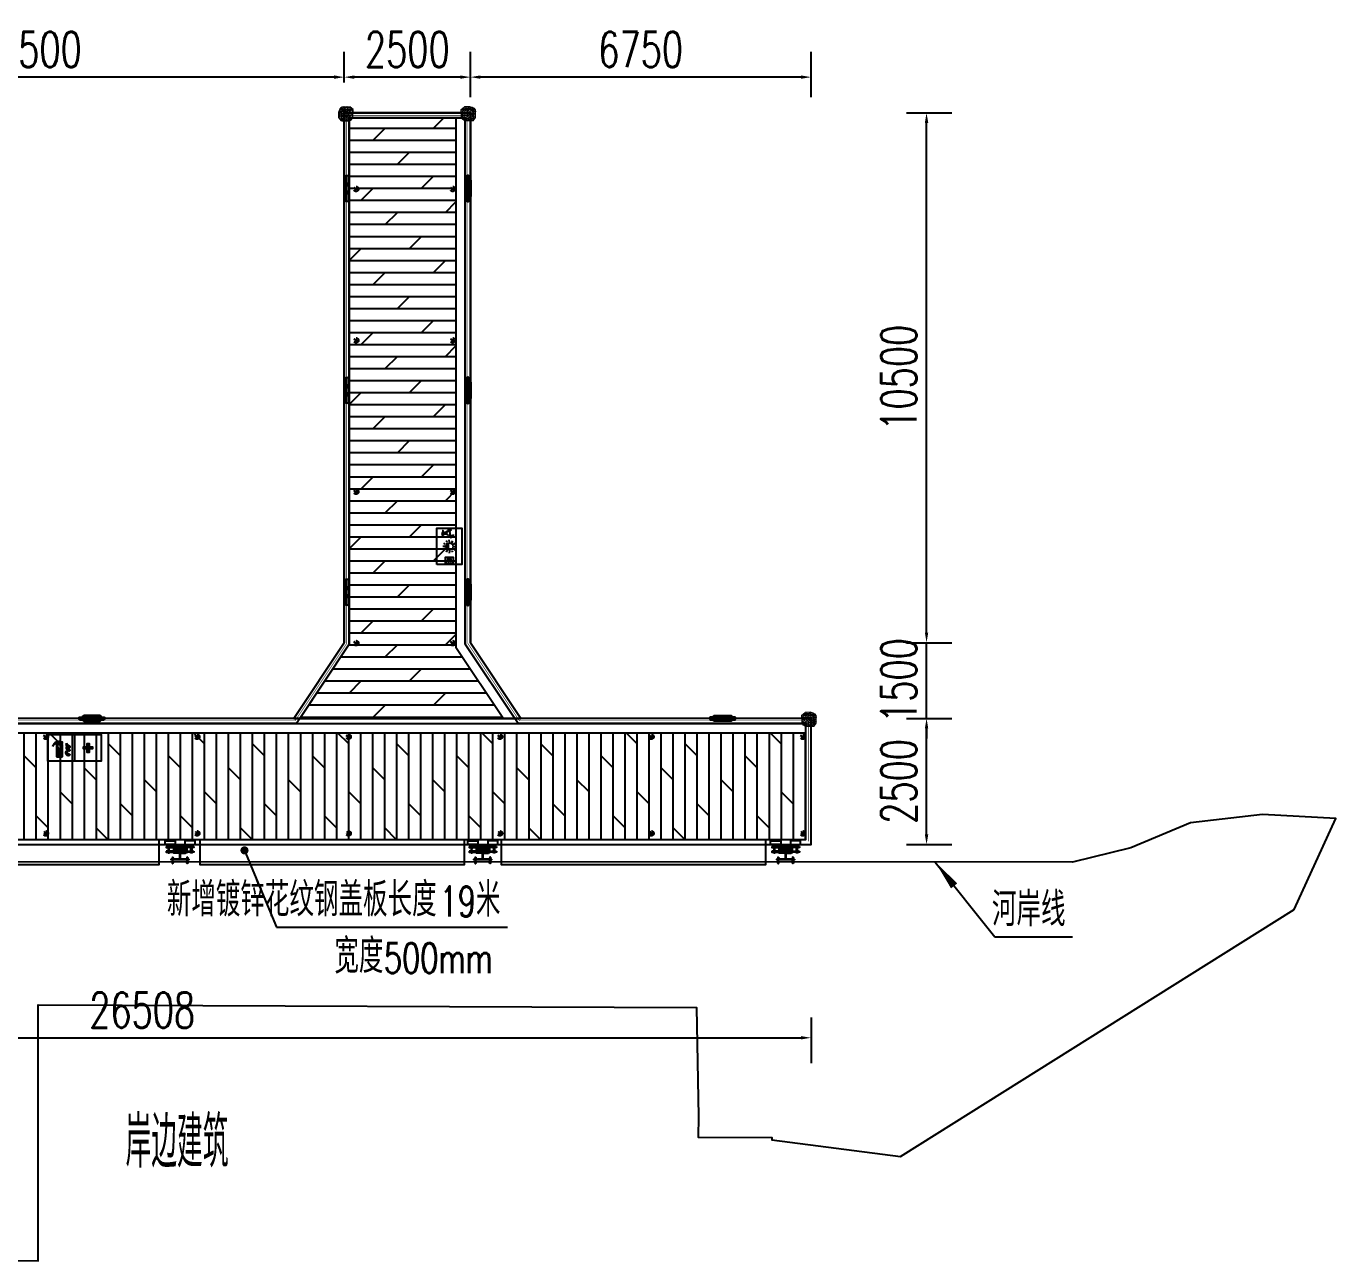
# Model space of a CAD drawing. Extents: x -89702 to 926017, y -610001 to -56924.
# Drawn here: x 728975 to 754926, y -328511 to -304045 of the extents above; entities that cross this region are included whole.
import ezdxf

# ---------------------------------------------------------------- set-up
doc = ezdxf.new("R2010")
doc.units = 0
doc.header["$LTSCALE"] = 10
doc.header["$MEASUREMENT"] = 0
doc.linetypes.add('ACAD_ISO14W100', pattern=[24, 12, -3, 0, -3, 0, -3, 0, -3])
doc.linetypes.add('CENTER', pattern=[2, 1.25, -0.25, 0.25, -0.25])
for name, color, linetype in [('CEN', 1, 'CENTER'), ('DIM_LEAD', 3, 'Continuous'), ('PUB_DIM', 3, 'Continuous'), ('PUB_TEXT', 7, 'Continuous'), ('STAIR', 2, 'Continuous'), ('SURFACE', 6, 'Continuous'), ('W- bollard系船栓', 4, 'Continuous'), ('W-ALUMINUM_FRAME铝架', 30, 'Continuous'), ('W-FLOAT_BOWL浮筒', 253, 'Continuous'), ('W-MOUNTING固定方式', 5, 'Continuous'), ('W-PLASTIC_RAILINGS塑木栏杆', 6, 'Continuous'), ('W-STEEL_FRAME钢架', 3, 'Continuous'), ('W-WOOD_FLOOR木地板', 30, 'Continuous')]:
    doc.layers.add(name, color=color, linetype=linetype)
doc.layers.add('护舷', color=40, linetype='Continuous', lineweight=15)
doc.layers.add('护角', color=8, linetype='Continuous', lineweight=9)
doc.styles.add('_TCH_DIM', font='SIMPLEX', dxfattribs={"bigfont": 'GBCBIG'})
doc.styles.get("Standard").update_dxf_attribs({"font": 'gbenor.shx', "bigfont": 'gbcbig.shx'})
doc.styles.add('STANDARD_T3', font='simplex.shx', dxfattribs={"width": 0.7, "bigfont": 'gbcbig.shx'})
doc.dimstyles.new('W&&200', dxfattribs={"dimtxt": 700, "dimasz": 200, "dimexe": 500, "dimexo": 600, "dimgap": 200, "dimtad": 1, "dimdec": 0, "dimzin": 0, "dimdsep": 46, "dimtxsty": 'STANDARD_T3', "dimcen": 0.09, "dimclrd": 1, "dimclre": 1, "dimclrt": 7, "dimazin": 2, "dimtfac": 1, "dimtdec": 0, "dimtix": 1, "dimtmove": 2, "dimatfit": 3, "dimfxl": 0, "dimtolj": 1, "dimtzin": 0, "dimarcsym": 0})
pattern_1 = [(315, (-2455400.198, 1604377.926), (5.612660076, 5.612660076), []), (45, (-2455400.198, 1604377.926), (-5.612660076, 5.612660076), [])]
pattern_2 = [(315, (-2455400.198, 1604287.926), (5.612660076, 5.612660076), []), (45, (-2455400.198, 1604287.926), (-5.612660076, 5.612660076), [])]

# ---------------------------------------------------------------- blocks, each defined once
blk = doc.blocks.new('A$C9549bc64')
h = blk.add_hatch(color=256)
h.dxf.hatch_style = 1
h.paths.add_polyline_path([(184, 336), (184, 86), (284, 86)])
h = blk.add_hatch(color=256)
h.dxf.hatch_style = 1
edge = h.paths.add_edge_path()
edge.add_arc((480, 392), 108, 196.2965, 205.0439)
edge.add_arc((468, 386), 94.8, 205.0439, 214.3785)
edge.add_arc((433, 362), 52.4, 214.3785, 254.5692)
edge.add_arc((412, 285), 27.9, 18.3701, 74.5692, ccw=False)
edge.add_arc((409, 284), 30.5, -13.9571, 18.3701, ccw=False)
edge.add_arc((424, 281), 15.7, 300.4508, 346.0429, ccw=False)
edge.add_arc((420, 286), 22.4, 267.3708, 300.4508, ccw=False)
edge.add_arc((421, 296), 32, 239.8196, 267.3708, ccw=False)
edge.add_arc((436, 323), 62.7, 222.4174, 239.8196, ccw=False)
edge.add_arc((440, 326), 67.5, 205.6516, 222.4174, ccw=False)
edge.add_arc((464, 337), 94.3, 195.8057, 205.6516, ccw=False)
edge.add_arc((487, 344), 119, 187.03, 195.8057, ccw=False)
edge.add_arc((411, 335), 41.8, 167.9085, 187.03, ccw=False)
edge.add_arc((450, 326), 81.4, 154.2372, 167.9085, ccw=False)
edge = h.paths.add_edge_path()
edge.add_arc((485, 328), 120, 200.7545, 208.5371)
edge.add_arc((430, 299), 57.4, 208.5371, 219.7756)
edge.add_arc((534, 385), 192, 219.7756, 225.0173)
edge.add_arc((472, 323), 105, 225.0173, 232.1063)
edge.add_arc((422, 259), 23.7, 232.1063, 271.1094)
edge.add_arc((423, 219), 16.8, 44.3519, 91.1094, ccw=False)
edge.add_arc((421, 217), 19.2, 22.6325, 44.3519, ccw=False)
edge.add_arc((425, 218), 15.1, -1.9435, 22.6325, ccw=False)
edge.add_arc((430, 218), 10.2, 330.8057, 358.0565, ccw=False)
edge.add_arc((417, 225), 24.9, 313.4434, 330.8057, ccw=False)
edge.add_arc((422, 221), 18.4, 267.3708, 313.4434, ccw=False)
edge.add_arc((422, 238), 35.4, 234.5633, 267.3708, ccw=False)
edge.add_arc((423, 238), 35.7, 222.2933, 234.5633, ccw=False)
edge.add_arc((504, 312), 146, 216.228, 222.2933, ccw=False)
edge.add_arc((446, 269), 73.8, 192.6367, 216.228, ccw=False)
edge.add_arc((459, 272), 86.8, 170.9128, 192.6367, ccw=False)
edge = h.paths.add_edge_path()
edge.add_arc((486, 244), 121, 196.1194, 209.7614)
edge.add_arc((481, 242), 116, 209.7614, 223.6848)
edge.add_arc((436, 198), 53.4, 223.6848, 259.6161)
edge.add_arc((424, 132), 14.3, 6.3261, 79.6161, ccw=False)
edge.add_arc((420, 131), 18.6, -17.8938, 6.3261, ccw=False)
edge.add_arc((421, 131), 17.6, 317.1511, 342.1062, ccw=False)
edge.add_arc((418, 133), 20.8, 291.8893, 317.1511, ccw=False)
edge.add_arc((411, 151), 40.2, 273.7787, 291.8893, ccw=False)
edge.add_arc((411, 151), 40, 248.9125, 273.7787, ccw=False)
edge.add_arc((412, 153), 42.5, 224.8175, 248.9125, ccw=False)
edge.add_arc((407, 148), 35.5, 208.2935, 224.8175, ccw=False)
edge.add_arc((515, 206), 158, 200.4817, 208.2935, ccw=False)
edge.add_arc((433, 176), 70.6, 177.3708, 200.4817, ccw=False)
edge.add_arc((454, 175), 91.3, 157.0783, 177.3708, ccw=False)
h = blk.add_hatch(color=1)
h.dxf.hatch_style = 1
h.paths.add_polyline_path([(780, 285), (780, 355), (820, 355), (820, 285), (890, 285), (890, 245), (820, 245), (820, 175), (780, 175), (780, 245), (710, 245), (710, 285)])
for p, q in [((0, 530), (1061, 530)), ((530, 530), (530, 0))]:
    blk.add_line(p, q)
for points in [[(0, 530), (1063, 530), (1063, 0), (0, 0)], [(184, 336), (284, 336), (284, 86), (184, 86)], [(217, 401), (252, 401), (252, 336), (217, 336)]]:
    blk.add_lwpolyline(points, close=True)
for points in [[(217, 380), (171, 380), (171, 360), (217, 360)], [(184, 336), (184, 86), (284, 86), (184, 336)], [(252, 360), (291, 360), (291, 380), (252, 380)], [(369, 210), (369, 210)]]:
    blk.add_lwpolyline(points)
for points in [[(376, 362, 0.038186), (382, 346, 0.040752), (390, 333, 0.177185), (419, 312, -0.250251), (438, 294, -0.141997), (439, 277, -0.201599), (432, 267, -0.14535), (419, 264, -0.120797), (405, 268, -0.076078), (390, 280, -0.073285), (379, 297, -0.042987), (373, 312, -0.03831), (370, 329, -0.083628), (370, 343, -0.059723), (376, 362)], [(373, 286, 0.033971), (380, 271, 0.049077), (386, 262, 0.022875), (398, 249, 0.030941), (408, 240, 0.171845), (423, 235, -0.206897), (435, 230, -0.095053), (439, 224, -0.107646), (440, 218, -0.119467), (439, 213, -0.075903), (434, 207, -0.203782), (421, 202, -0.144135), (402, 209, -0.05359), (396, 214, -0.026471), (386, 226, -0.103302), (374, 253, -0.095073), (373, 286)]]:
    blk.add_lwpolyline(points, format="xyb", close=True)
at = {"color": 1}
blk.add_lwpolyline([(780, 285), (780, 355), (820, 355), (820, 285), (890, 285), (890, 245), (820, 245), (820, 175), (780, 175), (780, 245), (710, 245), (710, 285)], close=True, dxfattribs=at)
blk.add_lwpolyline([(369, 210, 0.059595), (381, 184, 0.060827), (397, 161, 0.158077), (426, 146, -0.331154), (438, 133, -0.106074), (437, 125, -0.10932), (433, 119, -0.110674), (426, 114, -0.079187), (414, 111, -0.108927), (397, 114, -0.105524), (382, 123, -0.072225), (376, 131, -0.034099), (367, 151, -0.101184), (362, 179, -0.088775), (369, 210)], format="xyb")
for centre, radius, start, end in [((206, 276), 110, 108.7959, 170.8595), ((203, 251), 113, 106.3658, 158.3757)]:
    blk.add_arc(centre, radius, start, end)
blk = doc.blocks.new('A$C6f7a73f6')
blk.add_hatch(color=3).paths.add_polyline_path([(485, 384), (635, 384, 1)])
at = {"color": 5}
for p, q in [((228, 434), (240, 434)), ((228, 408), (240, 408)), ((228, 363), (240, 363)), ((228, 337), (240, 337)), ((293, 399), (305, 399)), ((293, 372), (305, 372))]:
    blk.add_line(p, q, dxfattribs=at)
at = {"color": 0, "linetype": 'ByBlock'}
blk.add_lwpolyline([(200, 634), (920, 634), (920, 134), (200, 134)], close=True, dxfattribs=at)
at = {"color": 7, "true_color": 0xffffff}
for points in [[(778, 503), (777, 511), (817, 525)], [(778, 503), (871, 504), (875, 512), (834, 522)], [(817, 529), (814, 505)], [(839, 502), (833, 530), (817, 529)], [(779, 406), (755, 384), (744, 359), (741, 347)], [(777, 349), (741, 347)], [(741, 335), (741, 339), (741, 347)], [(742, 319), (742, 323), (742, 331)], [(743, 302), (743, 307), (742, 315)], [(744, 290), (743, 294), (747, 299)], [(744, 290), (743, 298)], [(746, 335), (745, 339), (745, 347)], [(746, 319), (746, 323), (746, 331)], [(747, 303), (747, 307), (747, 315)], [(748, 290), (749, 347)], [(750, 335), (749, 339), (749, 347)], [(750, 319), (750, 323), (750, 331)], [(751, 303), (751, 307), (751, 315)], [(752, 291), (751, 299)], [(752, 291), (752, 295), (755, 299)], [(754, 335), (753, 339), (753, 348)], [(754, 319), (754, 323), (754, 331)], [(755, 303), (755, 307), (755, 315)], [(756, 291), (757, 348)], [(758, 340), (757, 344), (757, 348)], [(759, 319), (758, 323), (758, 336)], [(759, 303), (759, 307), (759, 315)], [(760, 291), (760, 299)], [(760, 291), (760, 299)], [(762, 340), (761, 344), (761, 348)], [(762, 324), (762, 328), (762, 336)], [(763, 303), (763, 308), (763, 320)], [(764, 291), (765, 348)], [(766, 340), (765, 344), (765, 348)], [(766, 324), (766, 328), (766, 336)], [(767, 308), (767, 312), (767, 320)], [(768, 291), (768, 296), (767, 304)], [(768, 291), (768, 296), (768, 300), (771, 304)], [(770, 340), (769, 344), (769, 348)], [(770, 324), (770, 328), (770, 336)], [(771, 308), (771, 312), (771, 320)], [(772, 292), (773, 349)], [(774, 340), (774, 345), (773, 349)], [(775, 324), (774, 328), (774, 336)], [(775, 308), (775, 312), (775, 320)], [(776, 292), (776, 296), (776, 304)], [(792, 374), (780, 369), (777, 357)], [(777, 357), (777, 349)], [(779, 406), (794, 419), (797, 435)], [(792, 374), (825, 367), (861, 373)], [(846, 441), (805, 439), (797, 435)], [(797, 435), (854, 438)], [(798, 431), (854, 434)], [(817, 440), (817, 456), (805, 456)], [(805, 439), (805, 456)], [(812, 468), (809, 456)], [(809, 456), (841, 457)], [(815, 489), (811, 484), (812, 476)], [(812, 476), (840, 478)], [(812, 468), (840, 470), (841, 457)], [(815, 489), (836, 486), (840, 482)], [(816, 468), (816, 477)], [(837, 453), (817, 456)], [(819, 501), (819, 489)], [(819, 489), (820, 477)], [(832, 485), (832, 477)], [(835, 502), (836, 486)], [(836, 469), (836, 478)], [(845, 454), (841, 457), (837, 453)], [(837, 453), (838, 441)], [(840, 478), (840, 482)], [(846, 441), (845, 454)], [(846, 441), (854, 438)], [(855, 418), (854, 438)], [(855, 418), (860, 406), (872, 402)], [(878, 358), (874, 370), (861, 373)], [(872, 402), (880, 403)], [(892, 411), (891, 358), (878, 358)], [(881, 394), (882, 374), (878, 358)], [(880, 411), (881, 394)], [(892, 411), (880, 411)], [(881, 394), (893, 395)], [(882, 374), (894, 375)], [(890, 366), (915, 364)], [(892, 403), (913, 404)], [(896, 403), (898, 367)], [(897, 399), (917, 400)], [(898, 371), (918, 368)], [(913, 404), (915, 364)], [(917, 400), (918, 368)]]:
    blk.add_lwpolyline(points, dxfattribs=at)
blk.add_lwpolyline([(200, 459), (350, 459), (350, 309), (200, 309)], close=True)
at = {"color": 6}
for points in [[(466, 384), (430, 386)], [(477, 338), (446, 320)], [(478, 432), (450, 450)], [(512, 466), (494, 496)], [(514, 304), (496, 272)], [(559, 288), (560, 256)], [(561, 480), (560, 516)], [(606, 468), (624, 496)], [(608, 302), (626, 272)], [(642, 336), (674, 318)], [(643, 430), (674, 448)], [(654, 384), (690, 386)]]:
    blk.add_lwpolyline(points, dxfattribs=at)
at = {"color": 5}
for centre, radius in [((311, 385), 31), ((325, 385), 6)]:
    blk.add_circle(centre, radius, dxfattribs=at)
at = {"color": 6}
blk.add_circle((560, 384), 75, dxfattribs=at)
at = {"color": 5}
for centre, start, end in [((234, 434), 0, 180), ((234, 408), 180, 0), ((234, 363), 0, 180), ((234, 337), 180, 0), ((299, 399), 0, 180), ((299, 372), 180, 0)]:
    blk.add_arc(centre, 6, start, end, dxfattribs=at)
blk = doc.blocks.new('$matou$00000081')
at = {"elevation": 0}
for points in [[(115, -13, 1.151757), (115, 13), (-115, 13, 1.151757), (-115, -13), (115, -13)], [(-96, 13, -0.182727), (-80, 28), (81, 28, -0.182727), (97, 13)], [(97, -13, -0.182727), (81, -28), (-80, -28, -0.182727), (-96, -13, -0.127039)]]:
    blk.add_lwpolyline(points, format="xyb", dxfattribs=at)
for centre, radius in [((-39, 0, 0), 10.9), ((-39, 0, 0), 7.27), ((40, 0, 0), 10.9), ((40, 0, 0), 7.27)]:
    blk.add_circle(centre, radius)
blk = doc.blocks.new('ZFQ')
at = {"layer": 'W-WOOD_FLOOR木地板'}
h = blk.add_hatch(dxfattribs=at)
h.set_pattern_fill('DOLMIT', color=256, scale=300)
h.set_pattern_definition([(0, (-1737049.58, -2606807.6), (0, 238.122618), []), (45, (-1737049.6, -2606807.6), (-476.24491, 476.24491), [336.75638, -673.512])])
h.paths.add_polyline_path([(965, 11900), (-1150, 11900), (-1150, 1470), (-2130, 0), (1907, 0), (965, 1414)])
at = {"layer": 'W-ALUMINUM_FRAME铝架', "color": 0}
for points in [[(965, 11900), (965, 1414), (1907, 0)], [(1150, 11900), (1150, 1470), (2130, 0)]]:
    blk.add_lwpolyline(points, dxfattribs=at)
at = {"layer": 'W-STEEL_FRAME钢架'}
for points in [[(-2250, 0), (-1250, 1500), (-1250, 12000), (1250, 12000), (1250, 1500), (2250, 0)], [(-2130, 0), (-1150, 1470), (-1150, 11900), (1150, 11900), (1150, 1470), (2130, 0)]]:
    blk.add_lwpolyline(points, close=True, dxfattribs=at)
at = {"layer": 'W- bollard系船栓', "xscale": 2}
for p, yscale, rotation in [((-1200, 10500, 0), -2, 89.99999999999993), ((1200, 10500, 0), 2, 90.00000000000006), ((-1200, 6500, 0), -2, 89.99999999999993), ((1200, 6500, 0), 2, 90.00000000000006), ((-1200, 2500, 0), -2, 89.99999999999993), ((1200, 2500, 0), 2, 90.00000000000006)]:
    blk.add_blockref('$matou$00000081', p, dxfattribs=dict(at, yscale=yscale, rotation=rotation))
at = {"layer": 'W-STEEL_FRAME钢架', "rotation": 90}
blk.add_blockref('A$C6f7a73f6', (1218, 2846), dxfattribs=at)
blk = doc.blocks.new('*D2386')
at = {"layer": 'Defpoints', "color": 0, "transparency": 16777216}
for p in [(737777, -305055), (737777, -316262), (744527, -317762)]:
    blk.add_point(p, dxfattribs=at)
at = {"layer": 'W-STEEL_FRAME钢架', "color": 1, "lineweight": -2, "transparency": 16777216}
for p, q in [((737777, -305455), (737777, -304555)), ((744527, -305455), (744527, -304555)), ((744327, -305055), (737977, -305055))]:
    blk.add_line(p, q, dxfattribs=at)
at = {"layer": 'W-STEEL_FRAME钢架', "color": 1, "transparency": 16777216}
for points in [[(737977, -305021), (737977, -305088), (737777, -305055)], [(744327, -305021), (744327, -305088), (744527, -305055)]]:
    blk.add_solid(points, dxfattribs=at)
at = {"layer": 'W-STEEL_FRAME钢架', "color": 7, "transparency": 16777216, "insert": (741152, -304505), "char_height": 700, "attachment_point": 5, "style": 'STANDARD_T3'}
blk.add_mtext('\\A1;6750', dxfattribs=at)
blk = doc.blocks.new('*D2387')
at = {"layer": 'Defpoints', "color": 0, "transparency": 16777216}
for p in [(735277, -305055), (735277, -305762), (737777, -316262)]:
    blk.add_point(p, dxfattribs=at)
at = {"layer": 'W-STEEL_FRAME钢架', "color": 1, "lineweight": -2, "transparency": 16777216}
for p, q in [((735277, -305162), (735277, -304555)), ((737777, -305455), (737777, -304555)), ((737577, -305055), (735477, -305055))]:
    blk.add_line(p, q, dxfattribs=at)
at = {"layer": 'W-STEEL_FRAME钢架', "color": 1, "transparency": 16777216}
for points in [[(735477, -305021), (735477, -305088), (735277, -305055)], [(737577, -305021), (737577, -305088), (737777, -305055)]]:
    blk.add_solid(points, dxfattribs=at)
at = {"layer": 'W-STEEL_FRAME钢架', "color": 7, "transparency": 16777216, "insert": (736527, -304505), "char_height": 700, "attachment_point": 5, "style": 'STANDARD_T3'}
blk.add_mtext('\\A1;2500', dxfattribs=at)
blk = doc.blocks.new('*D2388')
at = {"layer": 'Defpoints', "color": 0, "transparency": 16777216}
for p in [(722777, -305055), (722777, -305762), (735277, -305762)]:
    blk.add_point(p, dxfattribs=at)
at = {"layer": 'W-STEEL_FRAME钢架', "color": 1, "lineweight": -2, "transparency": 16777216}
for p, q in [((722777, -305162), (722777, -304555)), ((735277, -305162), (735277, -304555)), ((735077, -305055), (722977, -305055))]:
    blk.add_line(p, q, dxfattribs=at)
at = {"layer": 'W-STEEL_FRAME钢架', "color": 1, "transparency": 16777216}
for points in [[(722977, -305021), (722977, -305088), (722777, -305055)], [(735077, -305021), (735077, -305088), (735277, -305055)]]:
    blk.add_solid(points, dxfattribs=at)
at = {"layer": 'W-STEEL_FRAME钢架', "color": 7, "transparency": 16777216, "insert": (729027, -304505), "char_height": 700, "attachment_point": 5, "style": 'STANDARD_T3'}
blk.add_mtext('\\A1;12500', dxfattribs=at)
blk = doc.blocks.new('HW200a')
at = {"layer": 'W-STEEL_FRAME钢架'}
blk.add_lwpolyline([(-1440883, 1205965), (-1440803, 1205965), (-1440803, 1205953), (-1441003, 1205953), (-1441003, 1205965), (-1440923, 1205965, 0.414214), (-1440907, 1205981), (-1440907, 1206125, 0.414214), (-1440923, 1206141), (-1441003, 1206141), (-1441003, 1206153), (-1440803, 1206153), (-1440803, 1206141), (-1440883, 1206141, 0.414214), (-1440899, 1206125), (-1440899, 1205981, 0.414214)], format="xyb", close=True, dxfattribs=at)
blk = doc.blocks.new('NY-M12')
for p, q in [((-1, 0), (0, -2)), ((0, 0), (1, -2))]:
    blk.add_line(p, q)
blk.add_lwpolyline([(11, 0), (-11, 0), (-11, -2), (11, -2)], close=True)
blk = doc.blocks.new('$matou$00000104')
for p, q in [((-61, 6, 0), (-62, 5, 0)), ((-62, -5, 0), (-62, 5, 0)), ((-61, 6, 0), (-57, 5, 0)), ((-61, -6, 0), (-61, 6, 0)), ((-57, 7, 0), (-57, 5, 0)), ((-40, 7, 0), (-54, 9, 0)), ((-47, 1, 0), (-52, 1, 0)), ((-46, 0, 0), (-46, 0, 0)), ((-39, 6, 0), (-40, 7, 0)), ((-40, 5, 0), (-40, 7, 0)), ((-39, 5, 0), (-40, 5, 0)), ((-39, -6, 0), (-39, 6, 0)), ((-37, 7, 0), (-38, 7, 0)), ((-36, -6, 0), (-36, 6, 0)), ((-36, 6, 0), (19, 6, 0)), ((19, 6, 0), (19, 6, 0)), ((19, 6, 0), (19, 6, 0)), ((19, -5, 0), (19, 6, 0)), ((20, 5, 0), (19, 6, 0)), ((19, -6, 0), (19, 6, 0)), ((19, -5, 0), (20, 5, 0)), ((21, 6, 0), (20, 5, 0)), ((20, -4, 0), (21, 4, 0)), ((21, 6, 0), (21, 6, 0)), ((22, 5, 0), (21, 6, 0)), ((21, -5, 0), (22, 5, 0)), ((23, 6, 0), (22, 5, 0)), ((22, -4, 0), (23, 4, 0)), ((23, 6, 0), (23, 6, 0)), ((24, 5, 0), (23, 6, 0)), ((23, -5, 0), (24, 5, 0)), ((25, 6, 0), (24, 5, 0)), ((24, -4, 0), (25, 4, 0)), ((26, 5, 0), (25, 6, 0)), ((25, 6, 0), (25, 6, 0)), ((25, -5, 0), (26, 5, 0)), ((27, 6, 0), (26, 5, 0)), ((26, -4, 0), (26, 4, 0)), ((27, 6, 0), (27, 6, 0)), ((27, 5, 0), (27, 6, 0)), ((27, -5, 0), (28, 5, 0)), ((29, 6, 0), (28, 6, 0)), ((28, 6, 0), (28, 5, 0)), ((28, -5, 0), (29, 5, 0)), ((28, -4, 0), (28, 4, 0)), ((29, 5, 0), (29, 6, 0)), ((30, 6, 0), (30, 6, 0)), ((30, 6, 0), (30, 5, 0)), ((31, 5, 0), (30, 6, 0)), ((30, -5, 0), (31, 5, 0)), ((30, -4, 0), (30, 4, 0)), ((32, 6, 0), (31, 5, 0)), ((31, -4, 0), (32, 4, 0)), ((32, 6, 0), (32, 6, 0)), ((33, 5, 0), (32, 6, 0)), ((32, -5, 0), (33, 5, 0)), ((34, 6, 0), (33, 5, 0)), ((33, -4, 0), (34, 4, 0)), ((34, 6, 0), (34, 6, 0)), ((35, 5, 0), (34, 6, 0)), ((34, -5, 0), (35, 5, 0)), ((36, 6, 0), (35, 5, 0)), ((35, -4, 0), (36, 4, 0)), ((36, 15, 0), (40, 15, 0)), ((36, -15, 0), (36, 15, 0)), ((36, 6, 0), (36, 6, 0)), ((36, 5, 0), (36, 6, 0)), ((36, -5, 0), (37, 5, 0)), ((37, 6, 0), (37, 5, 0)), ((38, 6, 0), (37, 6, 0)), ((37, -4, 0), (37, 4, 0)), ((38, 5, 0), (38, 6, 0)), ((38, -5, 0), (38, 5, 0)), ((39, 6, 0), (39, 6, 0)), ((39, 6, 0), (39, 5, 0)), ((40, 5, 0), (39, 6, 0)), ((39, -4, 0), (39, 4, 0)), ((39, -5, 0), (40, 3, 0)), ((40, 15, 0), (40, -15, 0)), ((48, 10, 0), (42, 10, 0)), ((42, -10, 0), (42, 10, 0)), ((48, 5, 0), (42, 5, 0)), ((48, 10, 0), (49, 9, 0)), ((49, -9, 0), (49, 9, 0)), ((50, 6, 0), (49, 5, 0)), ((49, -4, 0), (50, 4, 0)), ((51, 5, 0), (50, 6, 0)), ((50, 6, 0), (50, 6, 0)), ((50, -5, 0), (51, 5, 0)), ((52, 6, 0), (51, 5, 0)), ((51, -4, 0), (52, 4, 0)), ((52, 6, 0), (52, 6, 0)), ((53, 5, 0), (52, 6, 0)), ((52, -5, 0), (53, 5, 0)), ((54, 6, 0), (53, 5, 0)), ((53, -4, 0), (53, 4, 0)), ((54, 5, 0), (54, 6, 0)), ((54, 6, 0), (54, 6, 0)), ((54, -5, 0), (55, 5, 0)), ((56, 6, 0), (55, 6, 0)), ((55, 6, 0), (55, 5, 0)), ((55, -5, 0), (56, 5, 0)), ((55, -4, 0), (55, 4, 0)), ((57, 6, 0), (56, 5, 0)), ((56, 5, 0), (56, 6, 0)), ((58, 5, 0), (57, 6, 0)), ((57, 6, 0), (57, 6, 0)), ((57, -5, 0), (58, 5, 0)), ((57, -4, 0), (57, 4, 0)), ((59, 5, 0), (58, 5, 0)), ((58, -6, 0), (58, 0, 0)), ((59, 5, 0), (59, 5, 0)), ((59, -5, 0), (59, 5, 0)), ((-61, -6, 0), (-62, -5, 0)), ((-61, -6, 0), (-57, -5, 0)), ((-57, -7, 0), (-57, -5, 0)), ((-40, -7, 0), (-54, -9, 0)), ((-47, -1, 0), (-52, -1, 0)), ((-39, -5, 0), (-40, -5, 0)), ((-40, -5, 0), (-40, -7, 0)), ((-39, -6, 0), (-40, -7, 0)), ((-37, -7, 0), (-38, -7, 0)), ((18, -6, 0), (-36, -6, 0)), ((19, -6, 0), (18, -6, 0)), ((19, -5, 0), (19, -6, 0)), ((21, -5, 0), (20, -6, 0)), ((20, -6, 0), (20, -5, 0)), ((20, -6, 0), (20, -6, 0)), ((22, -6, 0), (21, -5, 0)), ((23, -5, 0), (22, -6, 0)), ((22, -6, 0), (22, -6, 0)), ((24, -6, 0), (23, -5, 0)), ((25, -5, 0), (24, -6, 0)), ((24, -6, 0), (24, -6, 0)), ((26, -6, 0), (25, -5, 0)), ((26, -5, 0), (26, -6, 0)), ((26, -6, 0), (26, -6, 0)), ((27, -6, 0), (27, -5, 0)), ((28, -6, 0), (27, -6, 0)), ((28, -5, 0), (28, -6, 0)), ((30, -5, 0), (29, -6, 0)), ((29, -6, 0), (29, -5, 0)), ((29, -6, 0), (29, -6, 0)), ((31, -6, 0), (30, -5, 0)), ((32, -5, 0), (31, -6, 0)), ((31, -6, 0), (31, -6, 0)), ((33, -6, 0), (32, -5, 0)), ((34, -5, 0), (33, -6, 0)), ((33, -6, 0), (33, -6, 0)), ((35, -6, 0), (34, -5, 0)), ((36, -5, 0), (35, -6, 0)), ((35, -6, 0), (35, -6, 0)), ((37, -6, 0), (36, -5, 0)), ((40, -15, 0), (36, -15, 0)), ((37, -5, 0), (37, -6, 0)), ((37, -6, 0), (37, -6, 0)), ((38, -6, 0), (38, -5, 0)), ((39, -6, 0), (38, -6, 0)), ((39, -5, 0), (39, -6, 0)), ((40, -6, 0), (40, -5, 0)), ((48, -5, 0), (42, -5, 0)), ((48, -10, 0), (42, -10, 0)), ((48, -10, 0), (49, -9, 0)), ((50, -5, 0), (49, -6, 0)), ((51, -6, 0), (50, -5, 0)), ((52, -5, 0), (51, -6, 0)), ((51, -6, 0), (51, -6, 0)), ((53, -6, 0), (52, -5, 0)), ((53, -5, 0), (53, -6, 0)), ((53, -6, 0), (53, -6, 0)), ((54, -6, 0), (54, -5, 0)), ((55, -6, 0), (54, -6, 0)), ((55, -5, 0), (55, -6, 0)), ((56, -6, 0), (56, -5, 0)), ((57, -5, 0), (56, -6, 0)), ((56, -6, 0), (56, -6, 0)), ((58, -6, 0), (57, -5, 0)), ((58, -6, 0), (59, -5, 0))]:
    blk.add_line(p, q)
at = {"extrusion": (0, 0, -1)}
for centre, major_axis, start_param, end_param in [((-54, 7, 0), (-1.71, 1.71), 5.497787, 7.253749), ((-52, 5, 0), (-3.21, 3.21), 3.926991, 5.497787), ((-54, 6, 0), (-0.445, 0.445), 4.712389, 10.995574), ((-47, 0, 0), (0.343, 0.343), -0.785398, 0.785398), ((-47, 0, 0), (0.343, 0.343), -0.785398, 0.785398), ((-38, 6, 0), (0.343, 0.343), 3.926991, 5.497787), ((-37, 6, 0), (0.343, 0.343), -0.785398, 0.785398), ((20, 5, 0), (0.129, 0.129), 1.308997, 3.403392), ((22, 5, 0), (0.129, 0.129), 1.308997, 3.403392), ((24, 5, 0), (0.129, 0.129), 1.308997, 3.403392), ((26, 5, 0), (-0.129, 0.129), 2.879793, 4.974188), ((28, 5, 0), (-0.129, 0.129), 2.879793, 4.974188), ((29, 5, 0), (0.129, 0.129), 1.308997, 3.403392), ((31, 5, 0), (0.129, 0.129), 1.308997, 3.403392), ((33, 5, 0), (-0.129, 0.129), 2.879793, 4.974188), ((35, 5, 0), (-0.129, 0.129), 2.879793, 4.974188), ((37, 5, 0), (-0.129, 0.129), 2.879793, 4.974188), ((38, 5, 0), (-0.129, 0.129), 2.879793, 4.974188), ((45, 8, 0), (-2.94, 2.94), 1.732823, 2.979566), ((31, 0, 0), (12.8, 12.8), 0.489975, 1.080822), ((51, 5, 0), (0.129, 0.129), 1.308997, 3.403392), ((53, 5, 0), (-0.129, 0.129), 2.879793, 4.974188), ((55, 5, 0), (-0.129, 0.129), 2.879793, 4.974188), ((56, 5, 0), (-0.129, 0.129), 2.879793, 4.974188), ((58, 5, 0), (0.129, 0.129), 1.308997, 3.403392), ((-52, -5, 0), (-3.21, 3.21), 5.497787, 7.068583), ((-54, -7, 0), (1.71, 1.71), 2.171029, 3.926991), ((-54, -6, 0), (0.445, 0.445), 3.141593, 9.424778), ((-47, 0, 0), (-0.343, 0.343), 2.356194, 3.926991), ((-38, -6, 0), (0.343, 0.343), 2.356194, 3.926991), ((-37, -6, 0), (-0.343, 0.343), 2.356194, 3.926991), ((19, -5, 0), (-0.129, 0.129), 6.021386, 8.115781), ((21, -5, 0), (0.129, 0.129), 4.45059, 6.544985), ((23, -5, 0), (0.129, 0.129), 4.45059, 6.544985), ((25, -5, 0), (-0.129, 0.129), 6.021386, 8.115781), ((27, -5, 0), (-0.129, 0.129), 6.021386, 8.115781), ((28, -5, 0), (-0.129, 0.129), 6.021386, 8.115781), ((30, -5, 0), (0.129, 0.129), 4.45059, 6.544985), ((32, -5, 0), (0.129, 0.129), 4.45059, 6.544985), ((34, -5, 0), (-0.129, 0.129), 6.021386, 8.115781), ((36, -5, 0), (-0.129, 0.129), 6.021386, 8.115781), ((38, -5, 0), (-0.129, 0.129), 6.021386, 8.115781), ((39, -5, 0), (0.129, 0.129), 4.45059, 6.544985), ((45, -8, 0), (2.94, 2.94), 0.162027, 1.40877), ((50, -5, 0), (0.129, 0.129), 4.45059, 6.544985), ((52, -5, 0), (0.129, 0.129), 4.45059, 6.544985), ((54, -5, 0), (-0.129, 0.129), 6.021386, 8.115781), ((55, -5, 0), (-0.129, 0.129), 6.021386, 8.115781), ((57, -5, 0), (0.129, 0.129), 4.45059, 6.544985)]:
    blk.add_ellipse(centre, major_axis=major_axis, ratio=1, start_param=start_param, end_param=end_param, dxfattribs=at)
for centre in [(-50, 5, 0), (-50, -5, 0)]:
    blk.add_ellipse(centre, major_axis=(0.445, 0.445), ratio=1, dxfattribs=at)
at = {"layer": 'CEN'}
blk.add_line((-66, 0, 0), (66, 0, 0), dxfattribs=at)
at = {"extrusion": (0, 0, -1), "xscale": 1.01056896011507, "yscale": 1.01056896011507, "zscale": -1.010568960117647, "rotation": 90.00000229450367}
blk.add_blockref('NY-M12', (-42, 0, 0), dxfattribs=at)
blk = doc.blocks.new('A$C73597c6a')
h = blk.add_hatch()
h.set_pattern_fill('ANSI37', color=256, scale=5, angle=-90)
h.set_pattern_definition(pattern_1)
h.paths.add_polyline_path([(190, 358, 0.414214), (185, 353), (185, 338), (250, 338), (250, 344), (280, 344), (280, 353, 0.414214), (275, 358)])
h.paths.add_polyline_path([(275, 298, 0.414214), (280, 303), (280, 310), (250, 310), (250, 317), (185, 317), (185, 303, 0.414214), (190, 298)])
h = blk.add_hatch()
h.set_pattern_fill('ANSI37', color=256, scale=5, angle=-90)
h.set_pattern_definition(pattern_2)
h.paths.add_polyline_path([(190, 268, 0.414214), (185, 263), (185, 248), (250, 248), (250, 254), (280, 254), (280, 263, 0.414214), (275, 268)])
h.paths.add_polyline_path([(275, 208, 0.414214), (280, 213), (280, 220), (250, 220), (250, 227), (185, 227), (185, 213, 0.414214), (190, 208)])
h = blk.add_hatch()
h.set_pattern_fill('ANSI37', color=256, scale=5, angle=-90)
h.set_pattern_definition(pattern_1)
h.paths.add_polyline_path([(319, 358, 0.414214), (314, 353), (314, 344), (344, 344), (344, 338), (409, 338), (409, 353, 0.414214), (404, 358)])
h.paths.add_polyline_path([(404, 298, 0.414214), (409, 303), (409, 317), (344, 317), (344, 310), (314, 310), (314, 303, 0.414214), (319, 298)])
h = blk.add_hatch()
h.set_pattern_fill('ANSI37', color=256, scale=5, angle=-90)
h.set_pattern_definition(pattern_2)
h.paths.add_polyline_path([(319, 268, 0.414214), (314, 263), (314, 254), (344, 254), (344, 248), (409, 248), (409, 263, 0.414214), (404, 268)])
h.paths.add_polyline_path([(404, 208, 0.414214), (409, 213), (409, 227), (344, 227), (344, 220), (314, 220), (314, 213, 0.414214), (319, 208)])
for p, q in [((65, 336), (49, 336)), ((65, 319), (49, 319)), ((80, 336), (96, 336)), ((80, 319), (96, 319)), ((514, 336), (498, 336)), ((514, 319), (498, 319)), ((529, 336), (544, 336)), ((529, 319), (544, 319)), ((65, 246), (49, 246)), ((65, 229), (49, 229)), ((80, 246), (96, 246)), ((80, 229), (96, 229)), ((514, 246), (498, 246)), ((514, 229), (498, 229)), ((529, 246), (544, 246)), ((529, 229), (544, 229))]:
    blk.add_line(p, q)
for points in [[(200, 454), (200, 377), (0, 377), (0, 454)], [(25, 338), (25, 316), (255, 316), (255, 338)], [(64, 310), (51, 310), (49, 311), (49, 344), (51, 345), (64, 345), (65, 344), (65, 311)], [(65, 377), (65, 212), (80, 212), (80, 377)], [(81, 310), (94, 310), (96, 311), (96, 344), (94, 345), (81, 345), (80, 344), (80, 311)], [(165, 377), (165, 212), (180, 212), (180, 377)], [(250, 338), (250, 317), (185, 317), (185, 338)], [(280, 344), (280, 310), (250, 310), (250, 344)], [(314, 344), (314, 310), (344, 310), (344, 344)], [(569, 338), (569, 316), (339, 316), (339, 338)], [(344, 338), (344, 317), (409, 317), (409, 338)], [(394, 454), (394, 377), (594, 377), (594, 454)], [(429, 377), (429, 212), (414, 212), (414, 377)], [(512, 310), (500, 310), (498, 311), (498, 344), (500, 345), (512, 345), (514, 344), (514, 311)], [(529, 377), (529, 212), (514, 212), (514, 377)], [(530, 310), (543, 310), (544, 311), (544, 344), (543, 345), (530, 345), (529, 344), (529, 311)], [(25, 248), (25, 226), (255, 226), (255, 248)], [(64, 220), (51, 220), (49, 221), (49, 254), (51, 255), (64, 255), (65, 254), (65, 221)], [(81, 220), (94, 220), (96, 221), (96, 254), (94, 255), (81, 255), (80, 254), (80, 221)], [(471, 85), (471, 75), (121, 75), (121, 85)], [(250, 248), (250, 227), (185, 227), (185, 248)], [(280, 254), (280, 220), (250, 220), (250, 254)], [(314, 254), (314, 220), (344, 220), (344, 254)], [(569, 248), (569, 226), (339, 226), (339, 248)], [(344, 248), (344, 227), (409, 227), (409, 248)], [(512, 220), (500, 220), (498, 221), (498, 254), (500, 255), (512, 255), (514, 254), (514, 221)], [(530, 220), (543, 220), (544, 221), (544, 254), (543, 255), (530, 255), (529, 254), (529, 221)]]:
    blk.add_lwpolyline(points, close=True)
for points in [[(280, 353), (280, 303, -0.414214), (275, 298), (190, 298, -0.414214), (185, 303), (185, 353, -0.414214), (190, 358), (275, 358, -0.414214)], [(280, 263), (280, 213, -0.414214), (275, 208), (190, 208, -0.414214), (185, 213), (185, 263, -0.414214), (190, 268), (275, 268, -0.414214)], [(314, 353), (314, 303, 0.414214), (319, 298), (404, 298, 0.414214), (409, 303), (409, 353, 0.414214), (404, 358), (319, 358, 0.414214)], [(314, 263), (314, 213, 0.414214), (319, 208), (404, 208, 0.414214), (409, 213), (409, 263, 0.414214), (404, 268), (319, 268, 0.414214)]]:
    blk.add_lwpolyline(points, format="xyb", close=True)
for centre, radius, start, end in [((57, 341), 7.29, 143.1301, 216.8699), ((76, 327), 27, 161.0662, 198.9338), ((57, 314), 7.29, 143.1301, 216.8699), ((58, 341), 7.29, 323.1301, 36.8699), ((38, 327), 27, 341.0662, 18.9338), ((58, 314), 7.29, 323.1301, 36.8699), ((87, 341), 7.29, 143.1301, 216.8699), ((107, 327), 27, 161.0662, 198.9338), ((87, 314), 7.29, 143.1301, 216.8699), ((88, 341), 7.29, 323.1301, 36.8699), ((69, 327), 27, 341.0662, 18.9338), ((88, 314), 7.29, 323.1301, 36.8699), ((505, 341), 7.29, 143.1301, 216.8699), ((525, 327), 27, 161.0662, 198.9338), ((505, 314), 7.29, 143.1301, 216.8699), ((506, 341), 7.29, 323.1301, 36.8699), ((487, 327), 27, 341.0662, 18.9338), ((506, 314), 7.29, 323.1301, 36.8699), ((536, 341), 7.29, 143.1301, 216.8699), ((556, 327), 27, 161.0662, 198.9338), ((536, 314), 7.29, 143.1301, 216.8699), ((537, 341), 7.29, 323.1301, 36.8699), ((517, 327), 27, 341.0662, 18.9338), ((537, 314), 7.29, 323.1301, 36.8699), ((57, 251), 7.29, 143.1301, 216.8699), ((76, 237), 27, 161.0662, 198.9338), ((57, 224), 7.29, 143.1301, 216.8699), ((58, 251), 7.29, 323.1301, 36.8699), ((38, 237), 27, 341.0662, 18.9338), ((58, 224), 7.29, 323.1301, 36.8699), ((87, 251), 7.29, 143.1301, 216.8699), ((107, 237), 27, 161.0662, 198.9338), ((87, 224), 7.29, 143.1301, 216.8699), ((88, 251), 7.29, 323.1301, 36.8699), ((69, 237), 27, 341.0662, 18.9338), ((88, 224), 7.29, 323.1301, 36.8699), ((505, 251), 7.29, 143.1301, 216.8699), ((525, 237), 27, 161.0662, 198.9338), ((505, 224), 7.29, 143.1301, 216.8699), ((506, 251), 7.29, 323.1301, 36.8699), ((487, 237), 27, 341.0662, 18.9338), ((506, 224), 7.29, 323.1301, 36.8699), ((536, 251), 7.29, 143.1301, 216.8699), ((556, 237), 27, 161.0662, 198.9338), ((536, 224), 7.29, 143.1301, 216.8699), ((537, 251), 7.29, 323.1301, 36.8699), ((517, 237), 27, 341.0662, 18.9338), ((537, 224), 7.29, 323.1301, 36.8699)]:
    blk.add_arc(centre, radius, start, end)
at = {"yscale": -1, "rotation": 89.99999999999999}
blk.add_blockref('$matou$00000104', (151, 66, 0), dxfattribs=at)
at = {"rotation": 89.99999999999999}
blk.add_blockref('$matou$00000104', (441, 66, 0), dxfattribs=at)
at = {"layer": 'W-STEEL_FRAME钢架', "rotation": 180}
blk.add_blockref('HW200a', (-1440607, 1206238), dxfattribs=at)
blk = doc.blocks.new('*D2381')
at = {"layer": 'Defpoints', "color": 0, "transparency": 16777216}
for p in [(744527, -317762), (746816, -317762), (744527, -320262)]:
    blk.add_point(p, dxfattribs=at)
at = {"layer": 'W-STEEL_FRAME钢架', "color": 1, "lineweight": -2, "transparency": 16777216}
for p, q in [((746416, -317762), (747316, -317762)), ((746816, -320062), (746816, -317962)), ((746416, -320262), (747316, -320262))]:
    blk.add_line(p, q, dxfattribs=at)
at = {"layer": 'W-STEEL_FRAME钢架', "color": 1, "transparency": 16777216}
for points in [[(746783, -317962), (746850, -317962), (746816, -317762)], [(746783, -320062), (746850, -320062), (746816, -320262)]]:
    blk.add_solid(points, dxfattribs=at)
at = {"layer": 'W-STEEL_FRAME钢架', "color": 7, "transparency": 16777216, "insert": (746266, -319012), "char_height": 700, "attachment_point": 5, "rotation": 90, "style": 'STANDARD_T3'}
blk.add_mtext('\\A1;2500', dxfattribs=at)
blk = doc.blocks.new('*D2385')
at = {"layer": 'Defpoints', "color": 0, "transparency": 16777216}
for p in [(718019, -320263), (744527, -320262), (744527, -324091)]:
    blk.add_point(p, dxfattribs=at)
at = {"layer": 'W-STEEL_FRAME钢架', "color": 1, "lineweight": -2, "transparency": 16777216}
for p, q in [((718019, -323692), (718019, -324592)), ((744527, -323691), (744527, -324591)), ((718219, -324092), (744327, -324091))]:
    blk.add_line(p, q, dxfattribs=at)
at = {"layer": 'W-STEEL_FRAME钢架', "color": 1, "transparency": 16777216}
for points in [[(718219, -324059), (718219, -324125), (718019, -324092)], [(744327, -324058), (744327, -324124), (744527, -324091)]]:
    blk.add_solid(points, dxfattribs=at)
at = {"layer": 'W-STEEL_FRAME钢架', "color": 7, "transparency": 16777216, "insert": (731273, -323542), "char_height": 700, "attachment_point": 5, "rotation": 0.0018, "style": 'STANDARD_T3'}
blk.add_mtext('\\A1;26508', dxfattribs=at)
blk = doc.blocks.new('*D2397')
at = {"layer": 'Defpoints', "color": 0, "transparency": 16777216}
for p in [(737777, -316262), (746816, -316262), (744527, -317762)]:
    blk.add_point(p, dxfattribs=at)
at = {"layer": 'W-STEEL_FRAME钢架', "color": 1, "lineweight": -2, "transparency": 16777216}
for p, q in [((746816, -316062), (746816, -315862)), ((746416, -316262), (747316, -316262)), ((746816, -317762), (746816, -316262)), ((746416, -317762), (747316, -317762)), ((746816, -317962), (746816, -318162))]:
    blk.add_line(p, q, dxfattribs=at)
at = {"layer": 'W-STEEL_FRAME钢架', "color": 1, "transparency": 16777216}
for points in [[(746783, -316062), (746850, -316062), (746816, -316262)], [(746783, -317962), (746850, -317962), (746816, -317762)]]:
    blk.add_solid(points, dxfattribs=at)
at = {"layer": 'W-STEEL_FRAME钢架', "color": 7, "transparency": 16777216, "insert": (746266, -317012), "char_height": 700, "attachment_point": 5, "rotation": 90, "style": 'STANDARD_T3'}
blk.add_mtext('\\A1;1500', dxfattribs=at)
blk = doc.blocks.new('*D2398')
at = {"layer": 'Defpoints', "color": 0, "transparency": 16777216}
for p in [(737777, -305762), (746816, -305762), (737777, -316262)]:
    blk.add_point(p, dxfattribs=at)
at = {"layer": 'W-STEEL_FRAME钢架', "color": 1, "lineweight": -2, "transparency": 16777216}
for p, q in [((746416, -305762), (747316, -305762)), ((746816, -316062), (746816, -305962)), ((746416, -316262), (747316, -316262))]:
    blk.add_line(p, q, dxfattribs=at)
at = {"layer": 'W-STEEL_FRAME钢架', "color": 1, "transparency": 16777216}
for points in [[(746783, -305962), (746850, -305962), (746816, -305762)], [(746783, -316062), (746850, -316062), (746816, -316262)]]:
    blk.add_solid(points, dxfattribs=at)
at = {"layer": 'W-STEEL_FRAME钢架', "color": 7, "transparency": 16777216, "insert": (746266, -311012), "char_height": 700, "attachment_point": 5, "rotation": 90, "style": 'STANDARD_T3'}
blk.add_mtext('\\A1;10500', dxfattribs=at)
blk = doc.blocks.new('护角')
at = {"layer": '护角', "linetype": 'Continuous', "lineweight": 0}
h = blk.add_hatch(dxfattribs=at)
h.set_pattern_fill('ANGLE', color=40, scale=5, angle=45)
h.set_pattern_definition([(45, (0, 0), (-24.6957, 24.6957), [25.4, -9.525]), (135, (0, 0), (-24.6957, -24.6957), [25.4, -9.525])])
h.paths.add_polyline_path([(229, 177, 0.414214), (177, 229), (0, 229), (0, 100, 0.414214), (100, 0), (229, 0)])
h.paths.add_polyline_path([(177, 280), (67, 280), (0, 229), (177, 229)])
h.paths.add_polyline_path([(177, 280), (177, 229, -0.414214), (229, 177), (280, 177, 0.414214)])
h.paths.add_polyline_path([(280, 177), (229, 177), (229, 0), (280, 65)])
at = {"layer": '护角', "color": 40, "linetype": 'Continuous', "lineweight": 0}
for p, q in [((0, 229), (67, 280)), ((67, 280), (177, 280)), ((177, 229), (177, 280)), ((0, 229), (0, 100)), ((177, 229), (0, 229)), ((100, 0), (229, 0)), ((229, 177), (229, 0)), ((229, 177), (280, 177)), ((229, 0), (280, 65)), ((280, 177), (280, 65))]:
    blk.add_line(p, q, dxfattribs=at)
at = {"layer": '护角', "color": 1, "linetype": 'CENTER', "ltscale": 0.2}
for p, q in [((224, 229), (235, 229)), ((229, 224), (229, 235))]:
    blk.add_line(p, q, dxfattribs=at)
at = {"layer": '护角', "color": 40, "linetype": 'Continuous', "lineweight": 0}
for centre, radius, start, end in [((177, 177), 103, 0, 90), ((100, 100), 100, 180, 270), ((177, 177), 52.2, 0, 90)]:
    blk.add_arc(centre, radius, start, end, dxfattribs=at)
blk = doc.blocks.new('A$Cfe1adb12')
at = {"layer": '护舷', "rotation": 320.3357902113834}
blk.add_blockref('护角', (0, 179), dxfattribs=at)

msp = doc.modelspace()

# ---------------------------------------------------------------- hatches: boundary and pattern name
at = {"layer": 'W-WOOD_FLOOR木地板'}
h = msp.add_hatch(dxfattribs=at)
h.set_pattern_fill('DOLMIT', color=256, scale=300, angle=90)
h.set_pattern_definition([(90, (-1051029.48, -2919039.24), (-238.122618, 1e-14), []), (135, (-1051029.5, -2919039.24), (-476.24491, -476.24491), [336.75638, -673.512])])
h.paths.add_polyline_path([(744429.6, -318046.8), (697695, -318046.8), (698758.2, -320775.4), (701073.4, -320165.1), (704161.6, -319855.8), (704161.6, -323161.8), (717281.1, -323161.8), (717938.6, -320162.6), (744429.6, -320161.8)])

# ---------------------------------------------------------------- linework, layer by layer
msp.add_lwpolyline([(726786, -328495.1), (729209.1, -328510.6), (729209.7, -323437.7), (742255.6, -323492), (742295.2, -325649.5), (742289, -326058.4), (743747.9, -326066.7), (743747.7, -326111.9), (746297.7, -326444.9), (754101.9, -321550), (754926, -319748.5), (753472.7, -319666.9), (752049.6, -319834), (750865.2, -320326.1), (749706.7, -320612.3), (725200.9, -320602)])
at = {"layer": 'DIM_LEAD'}
for p, q in [((733300.7, -320377.6), (733933.2, -321898.1)), ((746990.1, -320610.6), (748166.7, -322090.8)), ((733933.2, -321898.1), (738513.8, -321898.1)), ((748166.7, -322090.8), (749707.3, -322090.8))]:
    msp.add_line(p, q, dxfattribs=at)
at = {"layer": 'DIM_LEAD', "const_width": 80}
msp.add_lwpolyline([(733285.3, -320340.6, 1), (733316, -320414.5, 1)], format="xyb", close=True, dxfattribs=at)
at = {"layer": 'DIM_LEAD'}
msp.add_lwpolyline([(746990.1, -320610.6, 0, 160, 0), (747363.5, -321080.3, 0, 0, 0)], format="xyseb", dxfattribs=at)
at = {"layer": 'PUB_DIM', "color": 3, "linetype": 'ACAD_ISO14W100'}
for p, q in [((735553.6, -307296.5), (735467.7, -307245.4)), ((735540, -307230.3), (735481.1, -307311.1)), ((737468.5, -307296.5), (737382.6, -307245.4)), ((737454.9, -307230.3), (737396, -307311.1)), ((735553.6, -310296.5), (735467.7, -310245.4)), ((735540, -310230.3), (735481.1, -310311.1)), ((737468.5, -310296.5), (737382.6, -310245.4)), ((737454.9, -310230.3), (737396, -310311.1)), ((735553.6, -313296.5), (735467.7, -313245.4)), ((735540, -313230.3), (735481.1, -313311.1)), ((737468.5, -313296.5), (737382.6, -313245.4)), ((737454.9, -313230.3), (737396, -313311.1)), ((735553.6, -316296.5), (735467.7, -316245.4)), ((735540, -316230.3), (735481.1, -316311.1)), ((737468.5, -316296.5), (737382.6, -316245.4)), ((737454.9, -316230.3), (737396, -316311.1)), ((729403.6, -318151.4), (729317.7, -318100.2)), ((729390, -318085.1), (729331.1, -318165.9)), ((732403.6, -318151.4), (732317.7, -318100.2)), ((732390, -318085.1), (732331.1, -318165.9)), ((735403.6, -318151.4), (735317.7, -318100.2)), ((735390, -318085.1), (735331.1, -318165.9)), ((738403.6, -318151.4), (738317.7, -318100.2)), ((738390, -318085.1), (738331.1, -318165.9)), ((741403.6, -318151.4), (741317.7, -318100.2)), ((741390, -318085.1), (741331.1, -318165.9)), ((744403.6, -318151.4), (744317.7, -318100.2)), ((744390, -318085.1), (744331.1, -318165.9)), ((729403.6, -320015.1), (729317.7, -320066.3)), ((729390, -320081.4), (729331.1, -320000.6)), ((732403.6, -320015.1), (732317.7, -320066.3)), ((732390, -320081.4), (732331.1, -320000.6)), ((735403.6, -320015.1), (735317.7, -320066.3)), ((735390, -320081.4), (735331.1, -320000.6)), ((738403.6, -320015.1), (738317.7, -320066.3)), ((738390, -320081.4), (738331.1, -320000.6)), ((741403.6, -320015.1), (741317.7, -320066.3)), ((741390, -320081.4), (741331.1, -320000.6)), ((744403.6, -320015.1), (744317.7, -320066.3)), ((744390, -320081.4), (744331.1, -320000.6))]:
    msp.add_line(p, q, dxfattribs=at)
for centre in [(735510.7, -307270.8), (737425.6, -307270.8), (735510.7, -310270.8), (737425.6, -310270.8), (735510.7, -313270.8), (737425.6, -313270.8), (735510.7, -316270.8), (737425.6, -316270.8), (729360.7, -318125.6), (732360.7, -318125.6), (735360.7, -318125.6), (738360.7, -318125.6), (741360.7, -318125.6), (744360.7, -318125.6), (729360.7, -320040.8), (732360.7, -320040.8), (735360.7, -320040.8), (738360.7, -320040.8), (741360.7, -320040.8), (744360.7, -320040.8)]:
    msp.add_circle(centre, 50, dxfattribs=at)
at = {"layer": 'STAIR'}
msp.add_line((734276.6, -317761.8), (738776.6, -317761.8), dxfattribs=at)
at = {"layer": 'SURFACE'}
for points in [[(725378.3, -320162.2), (731606, -320162.2), (731606, -320662.2), (725378.3, -320662.2)], [(732419.9, -320162), (737651.3, -320162), (737651.3, -320662), (732419.9, -320662)], [(738396.5, -320162), (743627.9, -320162), (743627.9, -320662), (738396.5, -320662)]]:
    msp.add_lwpolyline(points, close=True, dxfattribs=at)
at = {"layer": 'W-ALUMINUM_FRAME铝架', "color": 0}
for points in [[(689233.1, -326247.1), (697616.8, -317863.4), (744429.6, -317861.8)], [(689363.9, -326377.9), (697695, -318046.8), (744429.6, -318046.8)]]:
    msp.add_lwpolyline(points, dxfattribs=at)
at = {"layer": 'W-PLASTIC_RAILINGS塑木栏杆', "ltscale": 0.5, "const_width": 10}
msp.add_lwpolyline([(744479.6, -320198.8), (744479.6, -317811.8), (738749.9, -317811.8), (737726.6, -316276.9), (737726.6, -305811.8), (735326.6, -305811.8), (735326.6, -316276.9), (734303.4, -317811.8), (723749.9, -317811.8), (722726.6, -316276.9), (722726.6, -305811.8), (720326.6, -305811.8), (720326.6, -316276.9), (719303.4, -317811.8), (708738.8, -317794.6), (707727, -316276.9), (707727, -305811.8), (705321.8, -305769.6), (705321.8, -316234.8), (704308.1, -317811.8), (697597.7, -317811.8), (694947.3, -320474)], dxfattribs=at)
at = {"layer": 'W-STEEL_FRAME钢架'}
for points in [[(717938.6, -320162.6), (744426.6, -320161.8), (744426.6, -317861.8), (738723.1, -317861.8), (737676.6, -316292.1), (737676.6, -305861.8), (735376.6, -305861.8), (735376.6, -316292.1), (734330.1, -317861.8), (723723.1, -317861.8)], [(718019.1, -320262.6), (744526.6, -320261.8), (744526.6, -317761.8), (738776.6, -317761.8), (737776.6, -316261.8), (737776.6, -305761.8), (735276.6, -305761.8), (735276.6, -316261.8), (734276.6, -317761.8), (723776.6, -317761.8)]]:
    msp.add_lwpolyline(points, dxfattribs=at)

# ---------------------------------------------------------------- block references
at = {"rotation": 128.8989538612547}
msp.add_blockref('A$Cfe1adb12', (735588.6, -305811.9), dxfattribs=at)
at = {"xscale": -1, "rotation": 231.1010461387453}
for p in [(737461.3, -305811.9), (744211.3, -317811.9)]:
    msp.add_blockref('A$Cfe1adb12', p, dxfattribs=at)
msp.add_blockref('ZFQ', (736526.6, -317761.8))
at = {"layer": 'W- bollard系船栓', "xscale": 2, "yscale": -2}
msp.add_blockref('$matou$00000081', (730276.5, -317761.8, 0), dxfattribs=at)
at = {"layer": 'W- bollard系船栓', "xscale": 2, "yscale": 2, "rotation": 180}
msp.add_blockref('$matou$00000081', (742776.8, -317761.8, 0), dxfattribs=at)
at = {"layer": 'W-FLOAT_BOWL浮筒'}
msp.add_blockref('A$C9549bc64', (729400.6, -318612.3), dxfattribs=at)
at = {"layer": 'W-MOUNTING固定方式'}
for p in [(731726.6, -320639.1), (737726.6, -320639.1), (743726.6, -320639.1)]:
    msp.add_blockref('A$C73597c6a', p, dxfattribs=at)

# ---------------------------------------------------------------- texts
at = {"layer": 'PUB_TEXT', "color": 7, "style": '_TCH_DIM'}
for s, height, p in [('新增镀锌花纹钢盖板长度', 675.177, (731760.4, -321688.1)), ('米', 675.2, (737886.8, -321688.1)), ('河岸线', 675.18, (748112.2, -321880.8)), ('宽度', 675.18, (735080.9, -322808.1))]:
    msp.add_text(s, height=height, dxfattribs=at).set_placement(p)
at = {"layer": 'PUB_TEXT', "color": 7, "style": '_TCH_DIM', "width": 0.705882}
for s, p in [('19', (737166.8, -321688.1)), ('500mm', (736063.8, -322808.1))]:
    msp.add_text(s, height=595, dxfattribs=at).set_placement(p)
at = {"layer": 'PUB_TEXT', "width": 0.7}
msp.add_text('岸边建筑', height=1012.77, dxfattribs=at).set_placement((730942.8, -326663.8))

# ---------------------------------------------------------------- dimensions: what is measured, and where the dimension line sits
at = {"layer": 'W-STEEL_FRAME钢架'}
for base, p1, p2, picture, middle in [((722776.6, -305054.7), (735276.6, -305761.8), (722776.6, -305761.8), '*D2388', (729026.6, -304504.7)), ((735276.6, -305054.7), (737776.6, -316261.8), (735276.6, -305761.8), '*D2387', (736526.6, -304504.7)), ((737776.6, -305054.7), (744526.6, -317761.8), (737776.6, -316261.8), '*D2386', (741151.6, -304504.7))]:
    dim = msp.add_linear_dim(base=base, p1=p1, p2=p2, dimstyle='W&&200', override={"dimfxl": 400, "dimfxlon": 1}, dxfattribs=at)
    dim.commit()
    dim.dimension.update_dxf_attribs({"geometry": picture, "text_midpoint": middle})
for base, p1, p2, picture, middle in [((746816.3, -305761.8), (737776.6, -316261.8), (737776.6, -305761.8), '*D2398', (746266.3, -311011.8)), ((746816.3, -316261.8), (744526.6, -317761.8), (737776.6, -316261.8), '*D2397', (746266.3, -317011.8)), ((746816.3, -317761.8), (744526.6, -320261.8), (744526.6, -317761.8), '*D2381', (746266.3, -319011.8))]:
    dim = msp.add_linear_dim(base=base, p1=p1, p2=p2, angle=90, dimstyle='W&&200', override={"dimfxl": 400, "dimfxlon": 1}, dxfattribs=at)
    dim.commit()
    dim.dimension.update_dxf_attribs({"geometry": picture, "text_midpoint": middle})
dim = msp.add_aligned_dim(p1=(718019.0816, -320262.6124), p2=(744526.6246, -320261.7936), distance=-3829.356, dimstyle='W&&200', override={"dimfxl": 400, "dimfxlon": 1}, dxfattribs=at)
dim.commit()
dim.dimension.update_dxf_attribs({"geometry": '*D2385', "text_midpoint": (731272.9544, -323541.559)})

doc.saveas('drawing.dxf')
